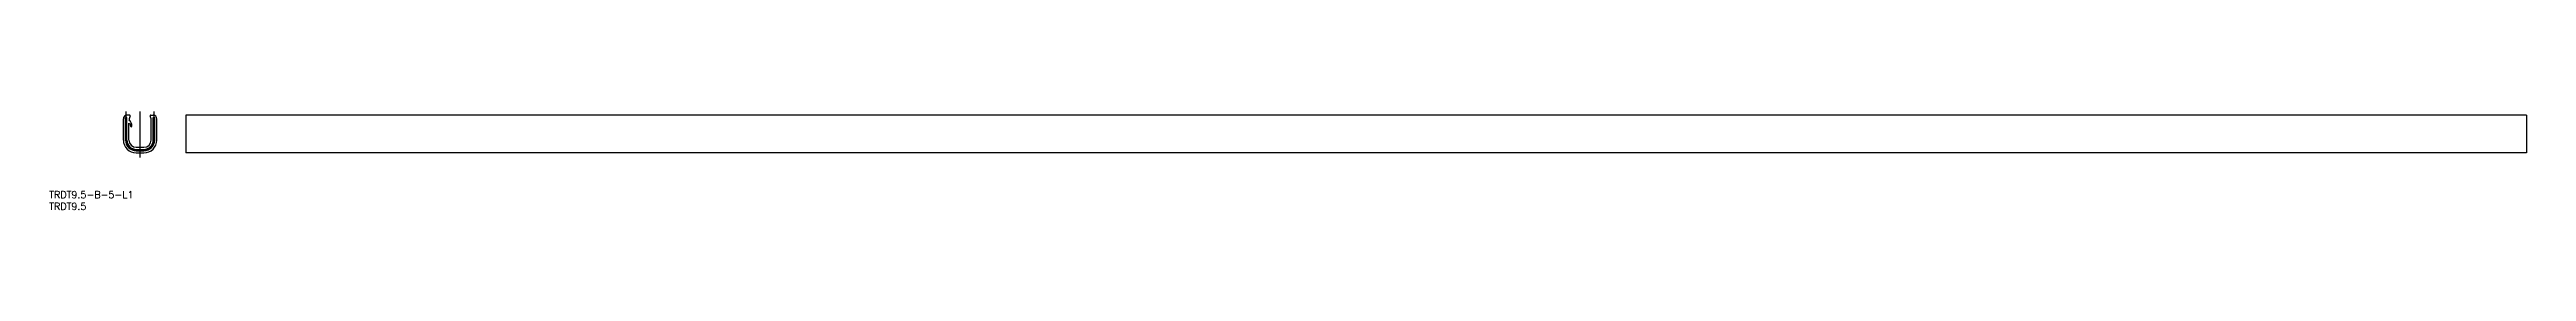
# Model space of a CAD drawing. Extents: x -39 to 1020, y -32 to 11.
import ezdxf

# ---------------------------------------------------------------- set-up
doc = ezdxf.new("R2010")
doc.units = 0
doc.linetypes.add('CENTER', pattern=[50.8, 31.75, -6.35, 6.35, -6.35])
doc.layers.get('0').update_dxf_attribs({"linetype": 'CONTINUOUS'})
doc.layers.add('CENTER', color=1, linetype='CENTER')
doc.styles.get("Standard").update_dxf_attribs({"font": 'txt.shx', "height": 3, "bigfont": 'bigfont.shx'})

# ---------------------------------------------------------------- blocks, each defined once
blk = doc.blocks.new('*U5')
at = {"color": 7, "linetype": 'CONTINUOUS'}
blk.add_text('TRDT9.5-B-5-L1', height=3, dxfattribs=at).set_placement((-38.9, -26.6))
blk = doc.blocks.new('*U6')
at = {"color": 7, "linetype": 'CONTINUOUS'}
blk.add_text('TRDT9.5', height=3, dxfattribs=at).set_placement((-38.9, -31.6))

msp = doc.modelspace()

# ---------------------------------------------------------------- linework, layer by layer
at = {"color": 7, "linetype": 'CONTINUOUS'}
for p, q in [((-7.2, -1.7), (-7.2, 7.4)), ((-6.3, -1.7), (-6.3, 7.9)), ((-5.7, 7.9), (-6.3, 7.9)), ((-4.5, 8.9), (-5.7, 8.9)), ((-5.7, -1.7), (-5.7, 7.9)), ((-4.8, -1.7), (-4.8, 5.5)), ((4.5, 8.9), (5.6, 8.9)), ((4.7, -1.7), (4.7, 6.9)), ((5.6, 7.9), (6.2, 7.9)), ((5.6, -1.7), (5.6, 7.9)), ((6.2, -1.7), (6.2, 7.9)), ((7.1, -1.7), (7.1, 7.4)), ((1019.5, 8.9), (19.5, 8.9)), ((19.5, 8.9), (19.5, -7.2)), ((1019.5, 8.9), (1019.5, -7.2)), ((-1.7, -4.8), (1.6, -4.8)), ((-1.7, -5.7), (1.6, -5.7)), ((-1.7, -6.3), (1.6, -6.3)), ((-1.7, -7.2), (1.6, -7.2)), ((1019.5, -7.2), (19.5, -7.2))]:
    msp.add_line(p, q, dxfattribs=at)
for centre, radius, start, end in [((-5.7, 7.4), 1.5, 90, 180), ((3.7, 5.4), 8.58, 158.1048, 169.5705), ((-4.3, 6.9), 0.5, 180, 220.7151), ((-4.7, 5.5), 0.05, 35.6652, 180), ((-5.7, 4.3), 1.64, 359.8526, 48.6873), ((-6.2, 4.5), 2.65, 355.686, 54.2961), ((-4.5, 8.7), 0.25, 335.2971, 85.468), ((-3.8, 4.3), 0.285, 179.8526, 355.686), ((4.5, 8.7), 0.25, 94.532, 204.7029), ((-3.7, 5.4), 8.58, 10.4295, 21.8952), ((5.6, 7.4), 1.5, 0, 90), ((-1.7, -1.7), 5.5, 180, 270), ((-1.7, -1.7), 4.6, 180, 270), ((-1.7, -1.7), 4, 180, 270), ((-1.7, -1.7), 3.1, 180, 270), ((1.6, -1.7), 5.5, 270, 0), ((1.6, -1.7), 3.1, 270, 0), ((1.6, -1.7), 4, 270, 0), ((1.6, -1.7), 4.6, 270, 0)]:
    msp.add_arc(centre, radius, start, end, dxfattribs=at)
at = {"layer": 'CENTER', "color": 1, "linetype": 'CENTER'}
for p, q in [((-6, -1.7), (-6, 10.6)), ((0, -9.2), (0, 10.6)), ((6, -1.7), (6, 10.6)), ((-1.7, -6), (1.6, -6))]:
    msp.add_line(p, q, dxfattribs=at)
for centre, start, end in [((-1.7, -1.7), 180, 270), ((1.6, -1.7), 270, 0)]:
    msp.add_arc(centre, 4.3, start, end, dxfattribs=at)

# ---------------------------------------------------------------- block references
at = {"color": 7, "linetype": 'CONTINUOUS'}
for name in ['*U5', '*U6']:
    msp.add_blockref(name, (0, 0), dxfattribs=at)

doc.saveas('drawing.dxf')
